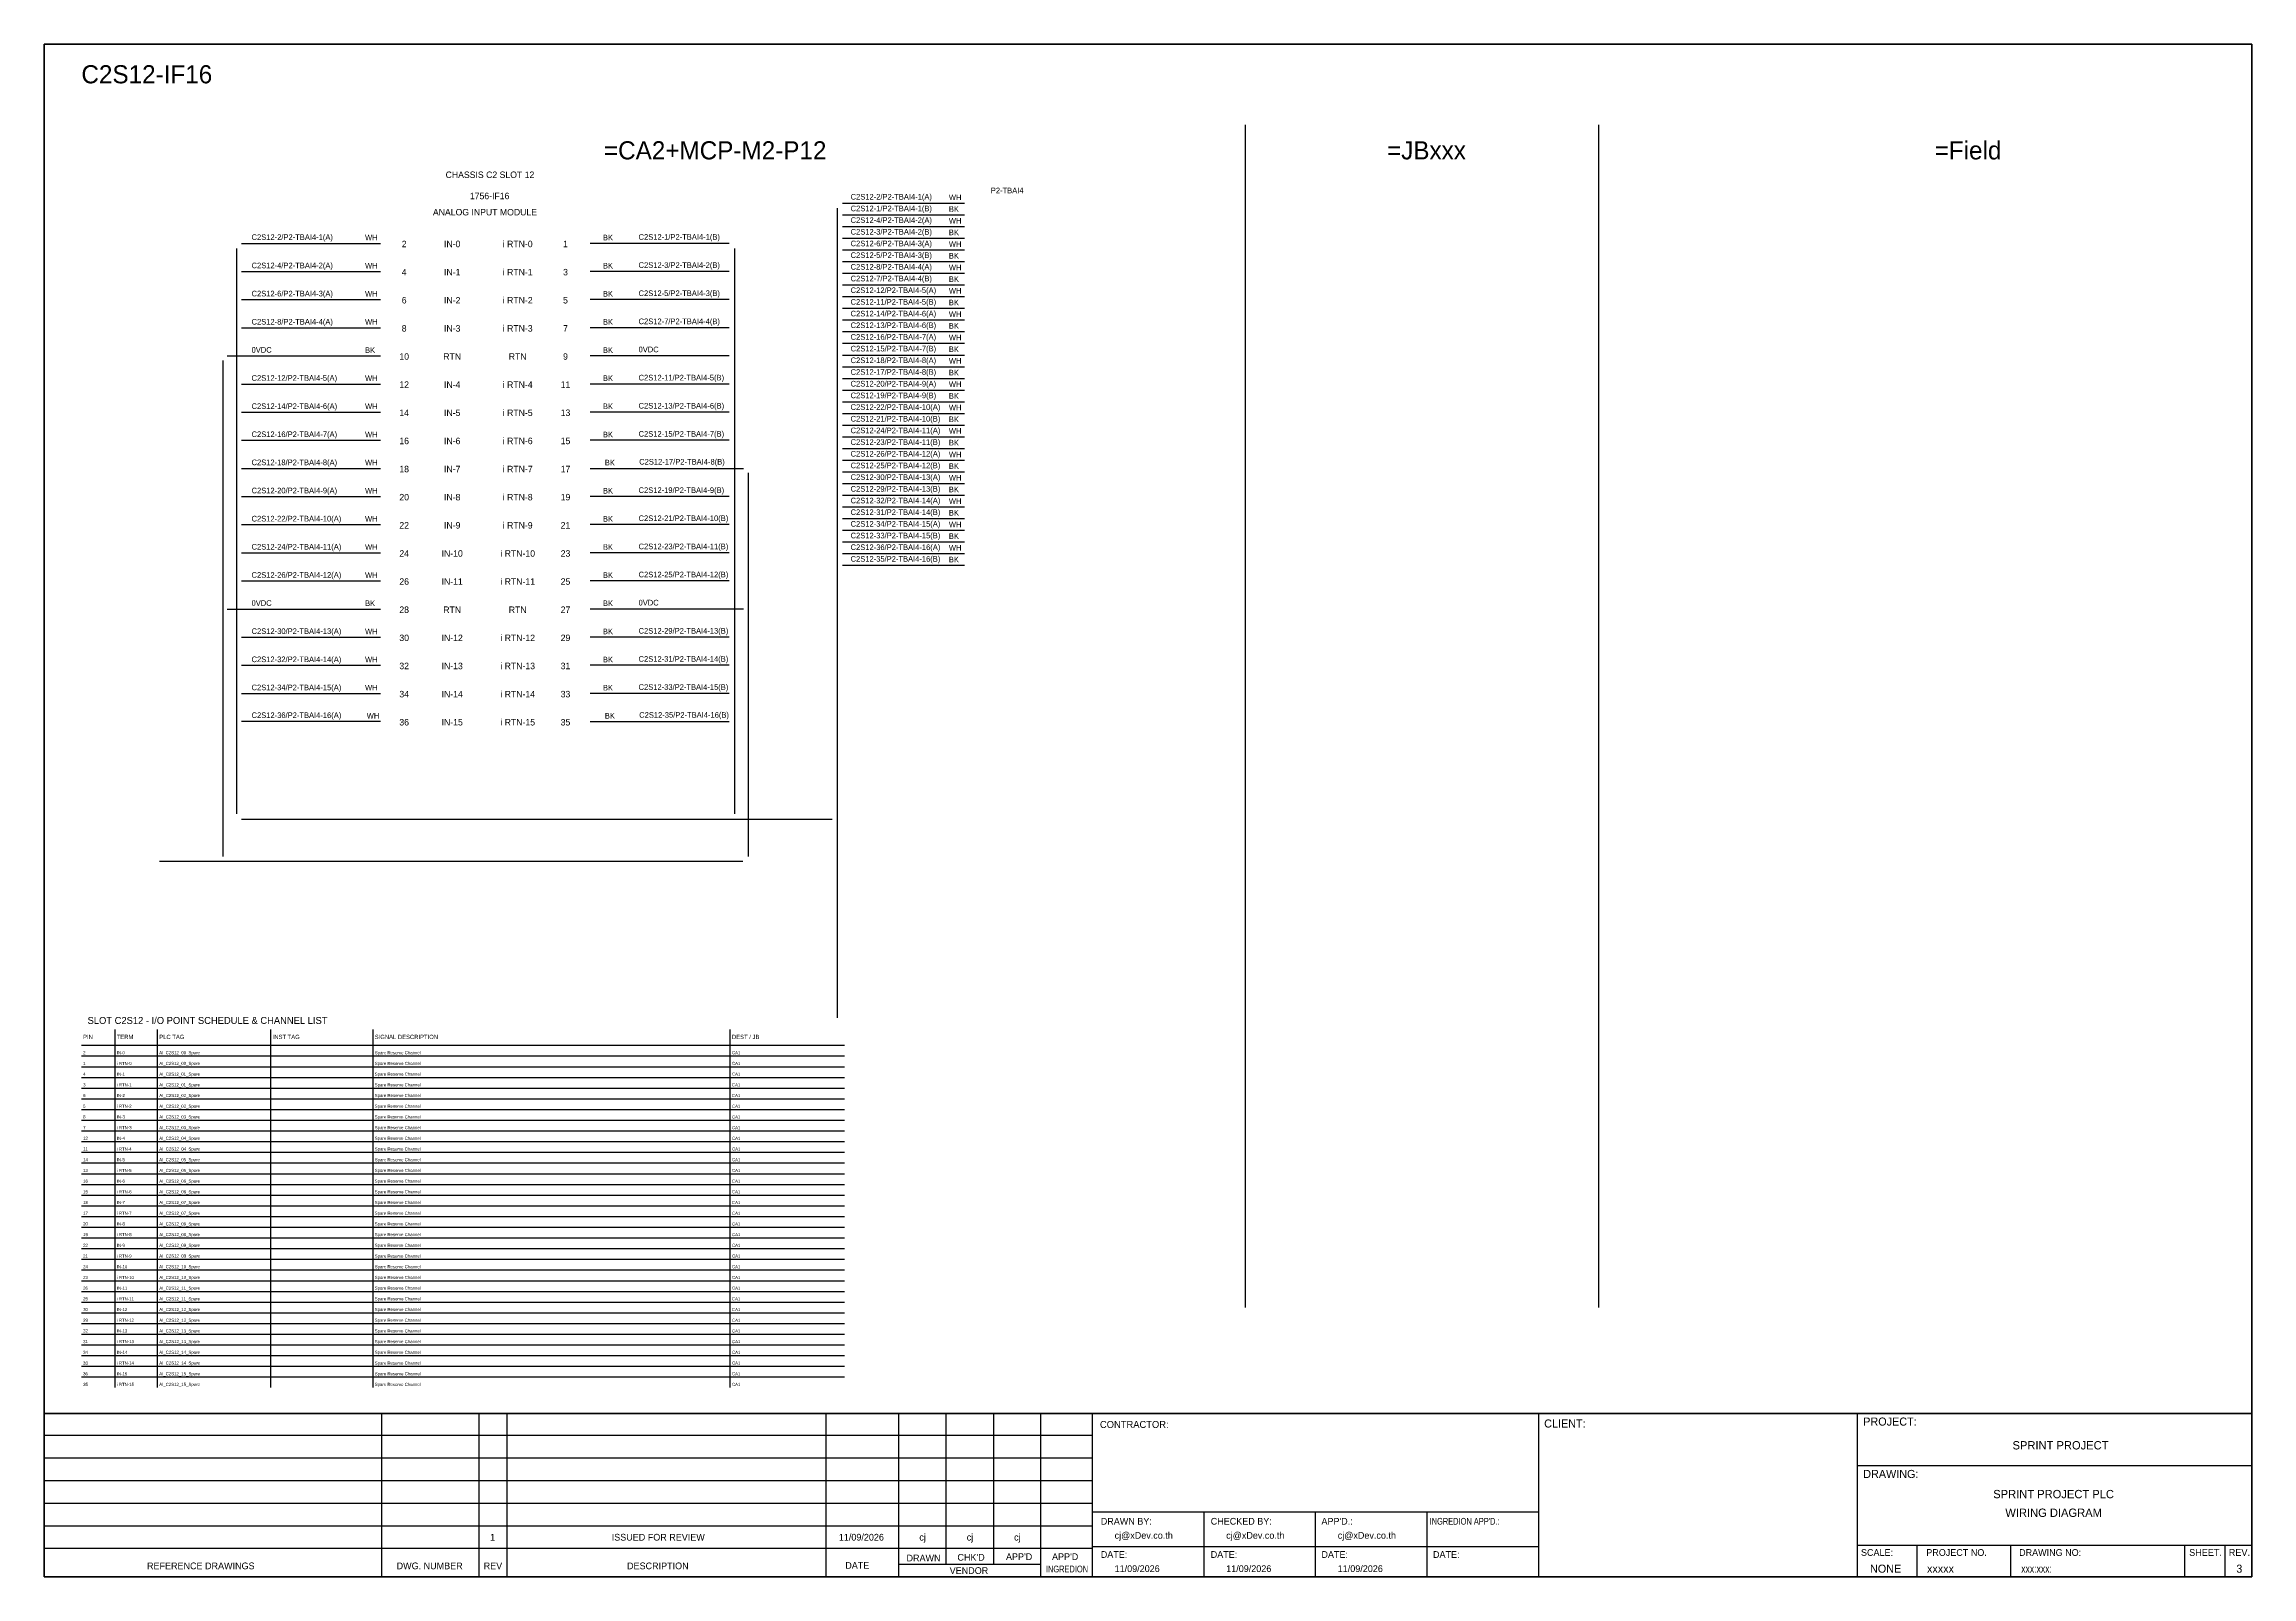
# Model space of a CAD drawing. Header units: metres. Extents: x 0 to 20667, y -39055 to 2704.
# Drawn here: x 8387 to 12280, y -9013 to -6308 of the extents above; entities that cross this region are included whole.
import ezdxf
from ezdxf.enums import TextEntityAlignment as Align

# ---------------------------------------------------------------- set-up
doc = ezdxf.new("R2010")
doc.units = ezdxf.units.M

msp = doc.modelspace()

# ---------------------------------------------------------------- linework, layer by layer
at = {"ltscale": 25.4}
for p, q in [((9794.3, -6609.6), (10009.7, -6609.6)), ((9794.3, -6650.8), (10009.7, -6650.8)), ((9594.8, -6659.9), (9349.5, -6659.9)), ((9794.3, -6692), (10009.7, -6692)), ((9594.8, -6709.5), (9349.5, -6709.5)), ((9794.3, -6733.2), (10009.7, -6733.2)), ((9594.8, -6759.2), (9349.5, -6759.2)), ((9594.8, -6808.8), (9349.5, -6808.8)), ((9794.3, -6774.5), (10009.7, -6774.5)), ((9794.3, -6815.7), (10009.7, -6815.7)), ((8709.5, -6858.4), (8980, -6858.4)), ((9594.8, -6858.4), (9349.5, -6858.4)), ((9794.3, -6856.9), (10009.7, -6856.9)), ((9594.8, -6908.1), (9349.5, -6908.1)), ((9794.3, -6898.1), (10009.7, -6898.1)), ((9594.8, -6957.7), (9349.5, -6957.7)), ((9794.3, -6939.4), (10009.7, -6939.4)), ((9594.8, -7007.3), (9349.5, -7007.3)), ((9794.3, -6980.6), (10009.7, -6980.6)), ((9794.3, -7021.8), (10009.7, -7021.8)), ((9349.5, -7057), (9620, -7057)), ((9794.3, -7063), (10009.7, -7063)), ((9594.8, -7106.6), (9349.5, -7106.6)), ((9794.3, -7104.2), (10009.7, -7104.2)), ((9594.8, -7156.2), (9349.5, -7156.2)), ((9794.3, -7145.5), (10009.7, -7145.5)), ((9794.3, -7186.7), (10009.7, -7186.7)), ((9594.8, -7205.9), (9349.5, -7205.9)), ((9794.3, -7227.9), (10009.7, -7227.9)), ((9594.8, -7255.5), (9349.5, -7255.5)), ((8709.5, -7305.1), (8980, -7305.1)), ((9620, -7305.1), (9349.5, -7305.1)), ((9594.8, -7354.8), (9349.5, -7354.8)), ((9594.8, -7404.4), (9349.5, -7404.4)), ((9594.8, -7454), (9349.5, -7454)), ((9349.5, -7503.7), (9594.8, -7503.7))]:
    msp.add_line(p, q, dxfattribs=at)
at = {"color": 7}
for p, q in [((8511.6, -8678.8), (8511.6, -8046.7)), ((8586.6, -8678.8), (8586.6, -8046.7)), ((8786.6, -8678.8), (8786.6, -8046.7)), ((8966.6, -8678.8), (8966.6, -8046.7)), ((9596.6, -8678.8), (9596.6, -8046.7)), ((8452.3, -8074.7), (9798.1, -8074.7))]:
    msp.add_line(p, q, dxfattribs=at)
at = {"color": 8}
for p, q in [((8452.3, -8093.6), (9798.1, -8093.6)), ((8452.3, -8112.5), (9798.1, -8112.5)), ((8452.3, -8131.4), (9798.1, -8131.4)), ((8452.3, -8150.3), (9798.1, -8150.3)), ((8452.3, -8169.1), (9798.1, -8169.1)), ((8452.3, -8188), (9798.1, -8188)), ((8452.3, -8206.9), (9798.1, -8206.9)), ((8452.3, -8225.8), (9798.1, -8225.8)), ((8452.3, -8244.6), (9798.1, -8244.6)), ((8452.3, -8263.5), (9798.1, -8263.5)), ((8452.3, -8282.4), (9798.1, -8282.4)), ((8452.3, -8301.3), (9798.1, -8301.3)), ((8452.3, -8320.2), (9798.1, -8320.2)), ((8452.3, -8339), (9798.1, -8339)), ((8452.3, -8357.9), (9798.1, -8357.9)), ((8452.3, -8376.8), (9798.1, -8376.8)), ((8452.3, -8395.7), (9798.1, -8395.7)), ((8452.3, -8414.5), (9798.1, -8414.5)), ((8452.3, -8433.4), (9798.1, -8433.4)), ((8452.3, -8452.3), (9798.1, -8452.3)), ((8452.3, -8471.2), (9798.1, -8471.2)), ((8452.3, -8490.1), (9798.1, -8490.1)), ((8452.3, -8508.9), (9798.1, -8508.9)), ((8452.3, -8527.8), (9798.1, -8527.8)), ((8452.3, -8546.7), (9798.1, -8546.7)), ((8452.3, -8565.6), (9798.1, -8565.6)), ((8452.3, -8584.5), (9798.1, -8584.5)), ((8452.3, -8603.3), (9798.1, -8603.3)), ((8452.3, -8622.2), (9798.1, -8622.2)), ((8452.3, -8641.1), (9798.1, -8641.1)), ((8452.3, -8660), (9798.1, -8660))]:
    msp.add_line(p, q, dxfattribs=at)
at = {"color": 4}
for p, q in [((11688.9, -8956.5), (11688.9, -9012.6)), ((11854.2, -8956.5), (11854.2, -9012.6))]:
    msp.add_line(p, q, dxfattribs=at)
at = {"color": 4, "ltscale": 0.5}
for p, q in [((12161.3, -8956.5), (12161.3, -9012.6)), ((12161.3, -8956.5), (12161.3, -9012.6)), ((12232.5, -8956.5), (12232.5, -9012.6)), ((12232.5, -8956.5), (12232.5, -9012.6))]:
    msp.add_line(p, q, dxfattribs=at)
at = {"layer": 'GT_1', "color": 4}
for p, q in [((8982, -9012.6), (8982, -8724.5)), ((9153.9, -9012.6), (9153.9, -8724.5)), ((9203, -9012.6), (9203, -8724.5)), ((9765.7, -9012.6), (9765.7, -8724.5)), ((9894, -9012.6), (9894, -8724.5)), ((9977.6, -8990.8), (9977.6, -8724.5)), ((10061.1, -8990.8), (10061.1, -8724.5)), ((10144.4, -9012.6), (10144.4, -8724.5)), ((10235.4, -9012.6), (10235.4, -8724.5)), ((11022.4, -9012.6), (11022.4, -8724.5)), ((11584.7, -9012.6), (11584.7, -8724.5)), ((11584.7, -9012.6), (11584.7, -8724.5)), ((11584.7, -9012.6), (11584.7, -8724.5)), ((10235.4, -8763.3), (8386.6, -8763.3)), ((10235.4, -8803.1), (8386.6, -8803.1)), ((10235.4, -8843.1), (8386.6, -8843.1)), ((10235.4, -8883), (8386.6, -8883)), ((11022.4, -8898.3), (10235.4, -8898.3)), ((10432.2, -9012.6), (10432.2, -8898.3)), ((10628.9, -9012.6), (10628.9, -8898.3)), ((10825.7, -9012.6), (10825.7, -8898.3)), ((10235.4, -8922.9), (8386.6, -8922.9)), ((10235.3, -8962.8), (8386.6, -8962.8)), ((10144.4, -8990.8), (9894, -8990.8)), ((11022.4, -8959.8), (10235.4, -8959.8)), ((11584.7, -8956.5), (12279.9, -8956.5))]:
    msp.add_line(p, q, dxfattribs=at)
at = {"layer": 'HELPPOINT', "color": 4, "lineweight": 35}
for p, q in [((8386.6, -9012.6), (8386.6, -6308.4)), ((8386.6, -6308.4), (12279.9, -6308.4)), ((8386.6, -9012.6), (8386.6, -6308.4)), ((8386.6, -6308.4), (12279.9, -6308.4)), ((12279.9, -6308.4), (12279.9, -9012.6)), ((12279.9, -6308.4), (12279.9, -9012.6)), ((12279.9, -9012.6), (8386.6, -9012.6)), ((12279.9, -9012.6), (8386.6, -9012.6))]:
    msp.add_line(p, q, dxfattribs=at)
at = {"layer": 'HELPPOINT', "color": 4}
for p, q in [((11584.7, -8816.1), (12279.9, -8816.1)), ((11584.7, -8816.1), (12279.9, -8816.1)), ((11584.7, -8956.5), (12279.9, -8956.5))]:
    msp.add_line(p, q, dxfattribs=at)
at = {"layer": 'IE-WIRE', "color": 4, "ltscale": 25.4}
for p, q in [((9785.2, -6598.1), (9785.2, -8026.5)), ((9794.3, -6589), (10009.7, -6589)), ((9794.3, -6630.2), (10009.7, -6630.2)), ((8725.6, -6669.1), (8725.6, -7666.5)), ((8734.8, -6659.9), (8980, -6659.9)), ((9603.9, -6669.1), (9603.9, -7666.5)), ((9794.3, -6671.4), (10009.7, -6671.4)), ((8734.8, -6709.5), (8980, -6709.5)), ((9794.3, -6712.6), (10009.7, -6712.6)), ((8734.8, -6759.2), (8980, -6759.2)), ((9794.3, -6753.8), (10009.7, -6753.8)), ((8734.8, -6808.8), (8980, -6808.8)), ((9794.3, -6795.1), (10009.7, -6795.1)), ((9794.3, -6836.3), (10009.7, -6836.3)), ((9794.3, -6877.5), (10009.7, -6877.5)), ((8734.8, -6908.1), (8980, -6908.1)), ((9794.3, -6918.7), (10009.7, -6918.7)), ((8734.8, -6957.7), (8980, -6957.7)), ((9794.3, -6960), (10009.7, -6960)), ((8734.8, -7007.3), (8980, -7007.3)), ((9794.3, -7001.2), (10009.7, -7001.2)), ((9794.3, -7042.4), (10009.7, -7042.4)), ((8734.8, -7057), (8980, -7057)), ((9794.3, -7083.6), (10009.7, -7083.6)), ((8734.8, -7106.6), (8980, -7106.6)), ((8734.8, -7156.2), (8980, -7156.2)), ((9794.3, -7124.9), (10009.7, -7124.9)), ((9794.3, -7166.1), (10009.7, -7166.1)), ((8734.8, -7205.9), (8980, -7205.9)), ((9794.3, -7207.3), (10009.7, -7207.3)), ((8734.8, -7255.5), (8980, -7255.5)), ((8734.8, -7354.8), (8980, -7354.8)), ((8734.8, -7404.4), (8980, -7404.4)), ((8734.8, -7454), (8980, -7454)), ((8980, -7503.7), (8734.8, -7503.7))]:
    msp.add_line(p, q, dxfattribs=at)
at = {"layer": 'IE-WIRE', "color": 7, "ltscale": 25.4}
for p, q in [((8701.5, -6866.4), (8701.5, -7741.7)), ((9628, -7065), (9628, -7741.7)), ((9619, -7750.7), (8590, -7750.7))]:
    msp.add_line(p, q, dxfattribs=at)
at = {"layer": 'IE-WIRE', "color": 4}
msp.add_line((8734.7, -7675.6), (9776, -7675.6), dxfattribs=at)
at = {"layer": 'MEMBER', "color": 4, "lineweight": 35}
msp.add_line((8386.6, -8724.5), (12279.9, -8724.5), dxfattribs=at)
msp.add_line((8386.6, -8724.5), (12279.9, -8724.5), dxfattribs=at)
at = {"layer": 'MEMBER', "color": 4}
for p, q in [((11584.7, -8816.1), (12279.9, -8816.1)), ((11584.7, -8816.1), (12279.9, -8816.1)), ((11584.7, -8956.5), (12279.9, -8956.5)), ((11584.7, -8956.5), (12279.9, -8956.5))]:
    msp.add_line(p, q, dxfattribs=at)
at = {"layer": 'x01001-FrameArea'}
for p, q in [((10504.8, -6451.1), (10504.8, -8537.6)), ((11127.9, -6451.1), (11127.9, -8537.6))]:
    msp.add_line(p, q, dxfattribs=at)

# ---------------------------------------------------------------- texts
at = {"color": 2}
msp.add_text('C2S12-IF16', height=32, dxfattribs=at).set_placement((8452.3, -6377.6))
for s, height, p in [('=CA2+MCP-M2-P12', 32, (9570, -6495.8)), ('=JBxxx', 32, (10824.3, -6495.8)), ('=Field', 32, (11779.4, -6495.8)), ('CHASSIS C2 SLOT 12', 11.441, (9172.8, -6538.9)), ('1756-IF16', 11.44, (9172.2, -6576.3)), ('ANALOG INPUT MODULE', 11.441, (9164, -6604.9)), ('2', 11.4, (9021.5, -6661)), ('IN-0', 11.44, (9106.2, -6661)), ('i RTN-0', 11.44, (9221.7, -6661)), ('1', 11.4, (9306, -6661)), ('4', 11.4, (9021.5, -6710.7)), ('IN-1', 11.44, (9106.2, -6710.7)), ('i RTN-1', 11.44, (9221.7, -6710.7)), ('3', 11.4, (9306, -6710.7)), ('6', 11.4, (9021.5, -6760.3)), ('IN-2', 11.44, (9106.2, -6760.3)), ('i RTN-2', 11.44, (9221.7, -6760.3)), ('5', 11.4, (9306, -6760.3)), ('8', 11.4, (9021.5, -6809.9)), ('IN-3', 11.44, (9106.2, -6809.9)), ('i RTN-3', 11.44, (9221.7, -6809.9)), ('7', 11.4, (9306, -6809.9)), ('10', 11.44, (9021.5, -6859.6)), ('RTN', 11.44, (9106.2, -6859.6)), ('RTN', 11.44, (9221.7, -6859.6)), ('9', 11.4, (9306, -6859.6)), ('12', 11.44, (9021.5, -6909.2)), ('IN-4', 11.44, (9106.2, -6909.2)), ('i RTN-4', 11.44, (9221.7, -6909.2)), ('11', 11.44, (9306, -6909.2)), ('14', 11.44, (9021.5, -6958.8)), ('IN-5', 11.44, (9106.2, -6958.8)), ('i RTN-5', 11.44, (9221.7, -6958.8)), ('13', 11.44, (9306, -6958.8)), ('16', 11.44, (9021.5, -7008.5)), ('IN-6', 11.44, (9106.2, -7008.5)), ('i RTN-6', 11.44, (9221.7, -7008.5)), ('15', 11.44, (9306, -7008.5)), ('18', 11.44, (9021.5, -7058.1)), ('IN-7', 11.44, (9106.2, -7058.1)), ('i RTN-7', 11.44, (9221.7, -7058.1)), ('17', 11.44, (9306, -7058.1)), ('20', 11.44, (9021.5, -7107.7)), ('IN-8', 11.44, (9106.2, -7107.7)), ('i RTN-8', 11.44, (9221.7, -7107.7)), ('19', 11.44, (9306, -7107.7)), ('22', 11.44, (9021.5, -7157.4)), ('IN-9', 11.44, (9106.2, -7157.4)), ('i RTN-9', 11.44, (9221.7, -7157.4)), ('21', 11.44, (9306, -7157.4)), ('24', 11.44, (9021.5, -7207)), ('IN-10', 11.44, (9106.2, -7207)), ('i RTN-10', 11.44, (9221.7, -7207)), ('23', 11.44, (9306, -7207)), ('26', 11.44, (9021.5, -7256.6)), ('IN-11', 11.44, (9106.2, -7256.6)), ('i RTN-11', 11.44, (9221.7, -7256.6)), ('25', 11.44, (9306, -7256.6)), ('28', 11.44, (9021.5, -7306.3)), ('RTN', 11.44, (9106.2, -7306.3)), ('RTN', 11.44, (9221.7, -7306.3)), ('27', 11.44, (9306, -7306.3)), ('30', 11.44, (9021.5, -7355.9)), ('IN-12', 11.44, (9106.2, -7355.9)), ('i RTN-12', 11.44, (9221.7, -7355.9)), ('29', 11.44, (9306, -7355.9)), ('32', 11.44, (9021.5, -7405.5)), ('IN-13', 11.44, (9106.2, -7405.5)), ('i RTN-13', 11.44, (9221.7, -7405.5)), ('31', 11.44, (9306, -7405.5)), ('34', 11.44, (9021.5, -7455.2)), ('IN-14', 11.44, (9106.2, -7455.2)), ('i RTN-14', 11.44, (9221.7, -7455.2)), ('33', 11.44, (9306, -7455.2)), ('36', 11.44, (9021.5, -7504.8)), ('IN-15', 11.44, (9106.2, -7504.8)), ('i RTN-15', 11.44, (9221.7, -7504.8)), ('35', 11.44, (9306, -7504.8))]:
    msp.add_text(s, height=height, dxfattribs=at).set_placement(p, align=Align.MIDDLE_CENTER)
at = {"color": 4}
for s, height, p in [('C2S12-2/P2-TBAI4-1(A)', 9.949, (9808.8, -6582.7)), ('WH', 9.95, (9982.1, -6583.7)), ('C2S12-4/P2-TBAI4-2(A)', 9.949, (9808.8, -6623.9)), ('WH', 9.95, (9982.1, -6624.9)), ('C2S12-2/P2-TBAI4-1(A)', 9.949, (8752.4, -6653.9)), ('WH', 9.95, (8952.5, -6654.6)), ('C2S12-6/P2-TBAI4-3(A)', 9.949, (9808.8, -6665.1)), ('WH', 9.95, (9982.1, -6666.1)), ('C2S12-4/P2-TBAI4-2(A)', 9.949, (8752.4, -6703.9)), ('WH', 9.95, (8952.5, -6704.3)), ('C2S12-8/P2-TBAI4-4(A)', 9.949, (9808.8, -6706.3)), ('WH', 9.95, (9982.1, -6707.4)), ('C2S12-6/P2-TBAI4-3(A)', 9.949, (8752.4, -6753.5)), ('WH', 9.95, (8952.5, -6753.9)), ('C2S12-12/P2-TBAI4-5(A)', 9.949, (9808.8, -6747.6)), ('WH', 9.95, (9982.1, -6748.6)), ('C2S12-8/P2-TBAI4-4(A)', 9.949, (8752.4, -6803.2)), ('WH', 9.95, (8952.5, -6803.5)), ('C2S12-14/P2-TBAI4-6(A)', 9.949, (9808.8, -6788.8)), ('WH', 9.95, (9982.1, -6789.8)), ('C2S12-16/P2-TBAI4-7(A)', 9.949, (9808.8, -6830)), ('WH', 9.95, (9982.1, -6831)), ('C2S12-18/P2-TBAI4-8(A)', 9.949, (9808.8, -6871.2)), ('WH', 9.95, (9982.1, -6872.3)), ('C2S12-12/P2-TBAI4-5(A)', 9.949, (8752.4, -6902.4)), ('WH', 9.95, (8952.5, -6902.8)), ('C2S12-20/P2-TBAI4-9(A)', 9.949, (9808.8, -6912.5)), ('WH', 9.95, (9982.1, -6913.5)), ('C2S12-14/P2-TBAI4-6(A)', 9.949, (8752.4, -6952.1)), ('WH', 9.95, (8952.5, -6952.4)), ('C2S12-22/P2-TBAI4-10(A)', 9.949, (9808.8, -6953.7)), ('WH', 9.95, (9982.1, -6954.7)), ('C2S12-16/P2-TBAI4-7(A)', 9.949, (8752.4, -7001.7)), ('WH', 9.95, (8952.5, -7002.1)), ('C2S12-24/P2-TBAI4-11(A)', 9.949, (9808.8, -6994.9)), ('WH', 9.95, (9982.1, -6995.9)), ('C2S12-18/P2-TBAI4-8(A)', 9.949, (8752.4, -7051.3)), ('WH', 9.95, (8952.5, -7051.7)), ('C2S12-26/P2-TBAI4-12(A)', 9.949, (9808.8, -7036.1)), ('WH', 9.95, (9982.1, -7037.2)), ('C2S12-30/P2-TBAI4-13(A)', 9.949, (9808.8, -7077.3)), ('WH', 9.95, (9982.1, -7078.4)), ('C2S12-20/P2-TBAI4-9(A)', 9.949, (8752.4, -7101)), ('WH', 9.95, (8952.5, -7101.3)), ('C2S12-32/P2-TBAI4-14(A)', 9.949, (9808.8, -7118.6)), ('WH', 9.95, (9982.1, -7119.6)), ('C2S12-22/P2-TBAI4-10(A)', 9.949, (8752.4, -7150.6)), ('WH', 9.95, (8952.5, -7151)), ('C2S12-34/P2-TBAI4-15(A)', 9.949, (9808.8, -7159.8)), ('WH', 9.95, (9982.1, -7160.8)), ('C2S12-24/P2-TBAI4-11(A)', 9.949, (8752.4, -7200.2)), ('WH', 9.95, (8952.5, -7200.6)), ('C2S12-36/P2-TBAI4-16(A)', 9.949, (9808.8, -7201)), ('WH', 9.95, (9982.1, -7202.1)), ('C2S12-26/P2-TBAI4-12(A)', 9.949, (8752.4, -7249.9)), ('WH', 9.95, (8952.5, -7250.2)), ('C2S12-30/P2-TBAI4-13(A)', 9.949, (8752.4, -7349.1)), ('WH', 9.95, (8952.5, -7349.5)), ('C2S12-32/P2-TBAI4-14(A)', 9.949, (8752.4, -7398.8)), ('WH', 9.95, (8952.5, -7399.1)), ('C2S12-34/P2-TBAI4-15(A)', 9.949, (8752.4, -7448.4)), ('WH', 9.95, (8952.5, -7448.8)), ('C2S12-36/P2-TBAI4-16(A)', 9.949, (8752.4, -7497.4)), ('WH', 9.95, (8955.5, -7498.4))]:
    msp.add_text(s, height=height, dxfattribs=at).set_placement(p)
msp.add_text('P2-TBAI4', height=9.95, dxfattribs=at).set_placement((10084.9, -6566.6), align=Align.MIDDLE_CENTER)
for s, height, p in [('C2S12-1/P2-TBAI4-1(B)', 9.949, (9808.8, -6603.3)), ('BK', 9.95, (9982.1, -6604.3)), ('BK', 9.95, (9372, -6654.6)), ('C2S12-1/P2-TBAI4-1(B)', 9.949, (9434.9, -6653.6)), ('C2S12-3/P2-TBAI4-2(B)', 9.949, (9808.8, -6644.5)), ('BK', 9.95, (9982.1, -6645.5)), ('BK', 9.95, (9372, -6704.3)), ('C2S12-3/P2-TBAI4-2(B)', 9.949, (9434.9, -6703.2)), ('C2S12-5/P2-TBAI4-3(B)', 9.949, (9808.8, -6685.7)), ('BK', 9.95, (9982.1, -6686.8)), ('C2S12-7/P2-TBAI4-4(B)', 9.949, (9808.8, -6726.9)), ('BK', 9.95, (9982.1, -6728)), ('BK', 9.95, (9372, -6753.9)), ('C2S12-5/P2-TBAI4-3(B)', 9.949, (9434.9, -6752.9)), ('C2S12-11/P2-TBAI4-5(B)', 9.949, (9808.8, -6768.2)), ('BK', 9.95, (9982.1, -6769.2)), ('BK', 9.95, (9372, -6803.5)), ('C2S12-7/P2-TBAI4-4(B)', 9.949, (9434.9, -6802.5)), ('C2S12-13/P2-TBAI4-6(B)', 9.949, (9808.8, -6809.4)), ('BK', 9.95, (9982.1, -6810.4)), ('0VDC', 9.95, (8752.4, -6852.8)), ('BK', 9.95, (8952.5, -6853.2)), ('BK', 9.95, (9372, -6853.2)), ('0VDC', 9.95, (9434.9, -6852.1)), ('C2S12-15/P2-TBAI4-7(B)', 9.949, (9808.8, -6850.6)), ('BK', 9.95, (9982.1, -6851.7)), ('C2S12-17/P2-TBAI4-8(B)', 9.949, (9808.8, -6891.8)), ('BK', 9.95, (9982.1, -6892.9)), ('BK', 9.95, (9372, -6902.8)), ('C2S12-11/P2-TBAI4-5(B)', 9.949, (9434.9, -6901.8)), ('C2S12-19/P2-TBAI4-9(B)', 9.949, (9808.8, -6933.1)), ('BK', 9.95, (9982.1, -6934.1)), ('BK', 9.95, (9372, -6952.4)), ('C2S12-13/P2-TBAI4-6(B)', 9.949, (9434.9, -6951.4)), ('C2S12-21/P2-TBAI4-10(B)', 9.949, (9808.8, -6974.3)), ('BK', 9.95, (9982.1, -6975.3)), ('BK', 9.95, (9372, -7002.1)), ('C2S12-15/P2-TBAI4-7(B)', 9.949, (9434.9, -7001)), ('C2S12-23/P2-TBAI4-11(B)', 9.949, (9808.8, -7015.5)), ('BK', 9.95, (9982.1, -7016.5)), ('BK', 9.95, (9375.4, -7051.7)), ('C2S12-17/P2-TBAI4-8(B)', 9.949, (9436, -7050.2)), ('C2S12-25/P2-TBAI4-12(B)', 9.949, (9808.8, -7056.7)), ('BK', 9.95, (9982.1, -7057.8)), ('BK', 9.95, (9372, -7101.3)), ('C2S12-19/P2-TBAI4-9(B)', 9.949, (9434.9, -7100.3)), ('C2S12-29/P2-TBAI4-13(B)', 9.949, (9808.8, -7098)), ('BK', 9.95, (9982.1, -7099)), ('BK', 9.95, (9372, -7151)), ('C2S12-21/P2-TBAI4-10(B)', 9.949, (9434.9, -7149.9)), ('C2S12-31/P2-TBAI4-14(B)', 9.949, (9808.8, -7139.2)), ('BK', 9.95, (9982.1, -7140.2)), ('BK', 9.95, (9372, -7200.6)), ('C2S12-23/P2-TBAI4-11(B)', 9.949, (9434.9, -7199.6)), ('C2S12-33/P2-TBAI4-15(B)', 9.949, (9808.8, -7180.4)), ('BK', 9.95, (9982.1, -7181.4)), ('BK', 9.95, (9372, -7250.2)), ('C2S12-25/P2-TBAI4-12(B)', 9.949, (9434.9, -7249.2)), ('C2S12-35/P2-TBAI4-16(B)', 9.949, (9808.8, -7221.6)), ('BK', 9.95, (9982.1, -7222.7)), ('0VDC', 9.95, (8752.4, -7299.5)), ('BK', 9.95, (8952.5, -7299.9)), ('BK', 9.95, (9372, -7299.9)), ('0VDC', 9.95, (9434.9, -7298.8)), ('BK', 9.95, (9372, -7349.5)), ('C2S12-29/P2-TBAI4-13(B)', 9.949, (9434.9, -7348.5)), ('BK', 9.95, (9372, -7399.1)), ('C2S12-31/P2-TBAI4-14(B)', 9.949, (9434.9, -7398.1)), ('BK', 9.95, (9372, -7448.8)), ('C2S12-33/P2-TBAI4-15(B)', 9.949, (9434.9, -7447.7)), ('BK', 9.95, (9375.4, -7498.4)), ('C2S12-35/P2-TBAI4-16(B)', 9.949, (9436, -7496.9))]:
    msp.add_text(s, height=height).set_placement(p)
at = {"color": 3}
for s, p in [('PIN', (8455.3, -8063.7)), ('TERM', (8514.6, -8063.7)), ('PLC TAG', (8589.6, -8063.7)), ('INST TAG', (8789.6, -8063.7)), ('SIGNAL DESCRIPTION', (8969.6, -8063.7)), ('DEST / JB', (9599.6, -8063.7))]:
    msp.add_text(s, height=7.5, dxfattribs=at).set_placement(p)
at = {"color": 7}
for s, p in [('2', (8455.3, -8090.6)), ('IN-0', (8514.6, -8090.6)), ('AI_C2S12_00_Spare', (8589.6, -8090.6)), ('Spare Reserve Channel', (8969.6, -8090.6)), ('CA1', (9599.6, -8090.6)), ('4', (8455.3, -8128.4)), ('1', (8455.3, -8109.5)), ('i RTN-0', (8514.6, -8109.5)), ('IN-1', (8514.6, -8128.4)), ('AI_C2S12_00_Spare', (8589.6, -8109.5)), ('AI_C2S12_01_Spare', (8589.6, -8128.4)), ('Spare Reserve Channel', (8969.6, -8109.5)), ('Spare Reserve Channel', (8969.6, -8128.4)), ('CA1', (9599.6, -8109.5)), ('CA1', (9599.6, -8128.4)), ('3', (8455.3, -8147.3)), ('6', (8455.3, -8166.1)), ('i RTN-1', (8514.6, -8147.3)), ('IN-2', (8514.6, -8166.1)), ('AI_C2S12_01_Spare', (8589.6, -8147.3)), ('AI_C2S12_02_Spare', (8589.6, -8166.1)), ('Spare Reserve Channel', (8969.6, -8147.3)), ('Spare Reserve Channel', (8969.6, -8166.1)), ('CA1', (9599.6, -8147.3)), ('CA1', (9599.6, -8166.1)), ('5', (8455.3, -8185)), ('8', (8455.3, -8203.9)), ('i RTN-2', (8514.6, -8185)), ('IN-3', (8514.6, -8203.9)), ('AI_C2S12_02_Spare', (8589.6, -8185)), ('AI_C2S12_03_Spare', (8589.6, -8203.9)), ('Spare Reserve Channel', (8969.6, -8185)), ('Spare Reserve Channel', (8969.6, -8203.9)), ('CA1', (9599.6, -8185)), ('CA1', (9599.6, -8203.9)), ('7', (8455.3, -8222.8)), ('12', (8455.3, -8241.6)), ('i RTN-3', (8514.6, -8222.8)), ('IN-4', (8514.6, -8241.6)), ('AI_C2S12_03_Spare', (8589.6, -8222.8)), ('AI_C2S12_04_Spare', (8589.6, -8241.6)), ('Spare Reserve Channel', (8969.6, -8222.8)), ('Spare Reserve Channel', (8969.6, -8241.6)), ('CA1', (9599.6, -8222.8)), ('CA1', (9599.6, -8241.6)), ('11', (8455.3, -8260.5)), ('14', (8455.3, -8279.4)), ('13', (8455.3, -8298.3)), ('i RTN-4', (8514.6, -8260.5)), ('i RTN-5', (8514.6, -8298.3)), ('IN-5', (8514.6, -8279.4)), ('AI_C2S12_04_Spare', (8589.6, -8260.5)), ('AI_C2S12_05_Spare', (8589.6, -8279.4)), ('AI_C2S12_05_Spare', (8589.6, -8298.3)), ('Spare Reserve Channel', (8969.6, -8260.5)), ('Spare Reserve Channel', (8969.6, -8279.4)), ('Spare Reserve Channel', (8969.6, -8298.3)), ('CA1', (9599.6, -8260.5)), ('CA1', (9599.6, -8279.4)), ('CA1', (9599.6, -8298.3)), ('16', (8455.3, -8317.2)), ('15', (8455.3, -8336)), ('i RTN-6', (8514.6, -8336)), ('IN-6', (8514.6, -8317.2)), ('AI_C2S12_06_Spare', (8589.6, -8317.2)), ('AI_C2S12_06_Spare', (8589.6, -8336)), ('Spare Reserve Channel', (8969.6, -8317.2)), ('Spare Reserve Channel', (8969.6, -8336)), ('CA1', (9599.6, -8317.2)), ('CA1', (9599.6, -8336)), ('18', (8455.3, -8354.9)), ('17', (8455.3, -8373.8)), ('i RTN-7', (8514.6, -8373.8)), ('IN-7', (8514.6, -8354.9)), ('AI_C2S12_07_Spare', (8589.6, -8354.9)), ('AI_C2S12_07_Spare', (8589.6, -8373.8)), ('Spare Reserve Channel', (8969.6, -8354.9)), ('Spare Reserve Channel', (8969.6, -8373.8)), ('CA1', (9599.6, -8354.9)), ('CA1', (9599.6, -8373.8)), ('20', (8455.3, -8392.7)), ('19', (8455.3, -8411.5)), ('i RTN-8', (8514.6, -8411.5)), ('IN-8', (8514.6, -8392.7)), ('AI_C2S12_08_Spare', (8589.6, -8392.7)), ('AI_C2S12_08_Spare', (8589.6, -8411.5)), ('Spare Reserve Channel', (8969.6, -8392.7)), ('Spare Reserve Channel', (8969.6, -8411.5)), ('CA1', (9599.6, -8392.7)), ('CA1', (9599.6, -8411.5)), ('22', (8455.3, -8430.4)), ('21', (8455.3, -8449.3)), ('i RTN-9', (8514.6, -8449.3)), ('IN-9', (8514.6, -8430.4)), ('AI_C2S12_09_Spare', (8589.6, -8430.4)), ('AI_C2S12_09_Spare', (8589.6, -8449.3)), ('Spare Reserve Channel', (8969.6, -8430.4)), ('Spare Reserve Channel', (8969.6, -8449.3)), ('CA1', (9599.6, -8430.4)), ('CA1', (9599.6, -8449.3)), ('24', (8455.3, -8468.2)), ('23', (8455.3, -8487.1)), ('i RTN-10', (8514.6, -8487.1)), ('IN-10', (8514.6, -8468.2)), ('AI_C2S12_10_Spare', (8589.6, -8468.2)), ('AI_C2S12_10_Spare', (8589.6, -8487.1)), ('Spare Reserve Channel', (8969.6, -8468.2)), ('Spare Reserve Channel', (8969.6, -8487.1)), ('CA1', (9599.6, -8468.2)), ('CA1', (9599.6, -8487.1)), ('26', (8455.3, -8505.9)), ('25', (8455.3, -8524.8)), ('i RTN-11', (8514.6, -8524.8)), ('IN-11', (8514.6, -8505.9)), ('AI_C2S12_11_Spare', (8589.6, -8505.9)), ('AI_C2S12_11_Spare', (8589.6, -8524.8)), ('Spare Reserve Channel', (8969.6, -8505.9)), ('Spare Reserve Channel', (8969.6, -8524.8)), ('CA1', (9599.6, -8505.9)), ('CA1', (9599.6, -8524.8)), ('30', (8455.3, -8543.7)), ('29', (8455.3, -8562.6)), ('i RTN-12', (8514.6, -8562.6)), ('IN-12', (8514.6, -8543.7)), ('AI_C2S12_12_Spare', (8589.6, -8543.7)), ('AI_C2S12_12_Spare', (8589.6, -8562.6)), ('Spare Reserve Channel', (8969.6, -8543.7)), ('Spare Reserve Channel', (8969.6, -8562.6)), ('CA1', (9599.6, -8543.7)), ('CA1', (9599.6, -8562.6)), ('32', (8455.3, -8581.5)), ('31', (8455.3, -8600.3)), ('i RTN-13', (8514.6, -8600.3)), ('IN-13', (8514.6, -8581.5)), ('AI_C2S12_13_Spare', (8589.6, -8581.5)), ('AI_C2S12_13_Spare', (8589.6, -8600.3)), ('Spare Reserve Channel', (8969.6, -8581.5)), ('Spare Reserve Channel', (8969.6, -8600.3)), ('CA1', (9599.6, -8581.5)), ('CA1', (9599.6, -8600.3)), ('34', (8455.3, -8619.2)), ('33', (8455.3, -8638.1)), ('i RTN-14', (8514.6, -8638.1)), ('IN-14', (8514.6, -8619.2)), ('AI_C2S12_14_Spare', (8589.6, -8619.2)), ('AI_C2S12_14_Spare', (8589.6, -8638.1)), ('Spare Reserve Channel', (8969.6, -8619.2)), ('Spare Reserve Channel', (8969.6, -8638.1)), ('CA1', (9599.6, -8619.2)), ('CA1', (9599.6, -8638.1)), ('36', (8455.3, -8657)), ('35', (8455.3, -8675.8)), ('i RTN-15', (8514.6, -8675.8)), ('IN-15', (8514.6, -8657)), ('AI_C2S12_15_Spare', (8589.6, -8657)), ('AI_C2S12_15_Spare', (8589.6, -8675.8)), ('Spare Reserve Channel', (8969.6, -8657)), ('Spare Reserve Channel', (8969.6, -8675.8)), ('CA1', (9599.6, -8657)), ('CA1', (9599.6, -8675.8))]:
    msp.add_text(s, height=5.5, dxfattribs=at).set_placement(p)
at = {"color": 4, "ltscale": 100}
for s, p in [('SPRINT PROJECT', (11942.5, -8780.5)), ('SPRINT PROJECT PLC', (11930.3, -8866.6)), ('WIRING DIAGRAM', (11930.3, -8899.5))]:
    msp.add_text(s, height=14.693, dxfattribs=at).set_placement(p, align=Align.MIDDLE_CENTER)
at = {"layer": 'GT_1', "color": 4}
for s, p in [('CLIENT:', (11031.9, -8749.2)), ('PROJECT:', (11594.6, -8745.8)), ('DRAWING:', (11594.6, -8838.2))]:
    msp.add_text(s, height=14.25, dxfattribs=at).set_placement(p)
at = {"layer": 'MEMBER', "color": 4, "ltscale": 0.8}
for s, height, p in [('SLOT C2S12 - I/O POINT SCHEDULE & CHANNEL LIST', 12.35, (8463.2, -8037.1)), ('CONTRACTOR:', 12.35, (10248.5, -8749.9)), ('DRAWN BY:', 11.88, (10250, -8920.5)), ('CHECKED BY:', 11.875, (10443.9, -8920.5)), ("APP'D.:", 11.88, (10639.1, -8920.5)), ('cj@xDev.co.th', 11.875, (10274.4, -8945.4)), ('cj@xDev.co.th', 11.875, (10471.2, -8945.4)), ('cj@xDev.co.th', 11.875, (10667.9, -8945.4)), ('REFERENCE DRAWINGS', 11.875, (8568, -8999.2)), ('DWG. NUMBER', 11.875, (9008.2, -8999.2)), ('REV', 11.88, (9161.7, -8999.2)), ('DESCRIPTION', 11.875, (9414.6, -8999.2)), ('DATE', 11.88, (9799.4, -8998.4)), ('DRAWN', 11.88, (9907.4, -8985.4)), ("CHK'D", 11.88, (9997.2, -8984.1)), ("APP'D", 11.88, (10082.8, -8983)), ("APP'D", 11.88, (10164, -8983)), ('DATE:', 11.88, (10250, -8979.1)), ('11/09/2026', 11.88, (10274.4, -9004.1)), ('DATE:', 11.88, (10443.9, -8979.1)), ('11/09/2026', 11.88, (10471.2, -9004.1)), ('DATE:', 11.88, (10639.1, -8979.1)), ('11/09/2026', 11.88, (10667.9, -9004.1)), ('DATE:', 11.88, (10835.9, -8979.1)), ('SCALE:', 11.88, (11590.6, -8975.6)), ('NONE', 14.23, (11606.6, -9005.3)), ('PROJECT NO.', 11.875, (11705.8, -8975.6)), ('DRAWING NO:', 11.875, (11869.5, -8975.6)), ('SHEET.', 12, (12169.3, -8975.6)), ('REV.', 12, (12239.2, -8975.6)), ('VENDOR', 11.88, (9983.5, -9007.5)), ('xxxxx', 14.23, (11707, -9005.3))]:
    msp.add_text(s, height=height, dxfattribs=at).set_placement(p)
at = {"layer": 'MEMBER', "color": 4, "ltscale": 0.8, "width": 0.8}
for s, height, p in [("INGREDION APP'D.:", 11.875, (10829.9, -8920.5)), ('INGREDION', 11.88, (10153.2, -9004.7)), ('xxx:xxx:', 14.23, (11873.2, -9005.3))]:
    msp.add_text(s, height=height, dxfattribs=at).set_placement(p)
at = {"layer": 'MEMBER', "color": 4, "ltscale": 0.8}
for s, height, p in [('1', 11.9, (9177.5, -8942.7)), ('ISSUED FOR REVIEW', 11.875, (9469.6, -8942.7)), ('11/09/2026', 11.88, (9827.8, -8942.7)), ('cj', 11.88, (9935.7, -8942.7)), ('cj', 11.88, (10019.3, -8942.7)), ('cj', 11.88, (10102.8, -8942.7))]:
    msp.add_text(s, height=height, dxfattribs=at).set_placement(p, align=Align.MIDDLE_CENTER)
msp.add_text('3', height=14.2, dxfattribs=at).set_placement((12257.8, -9005.3), align=Align.CENTER)

doc.saveas('drawing.dxf')
